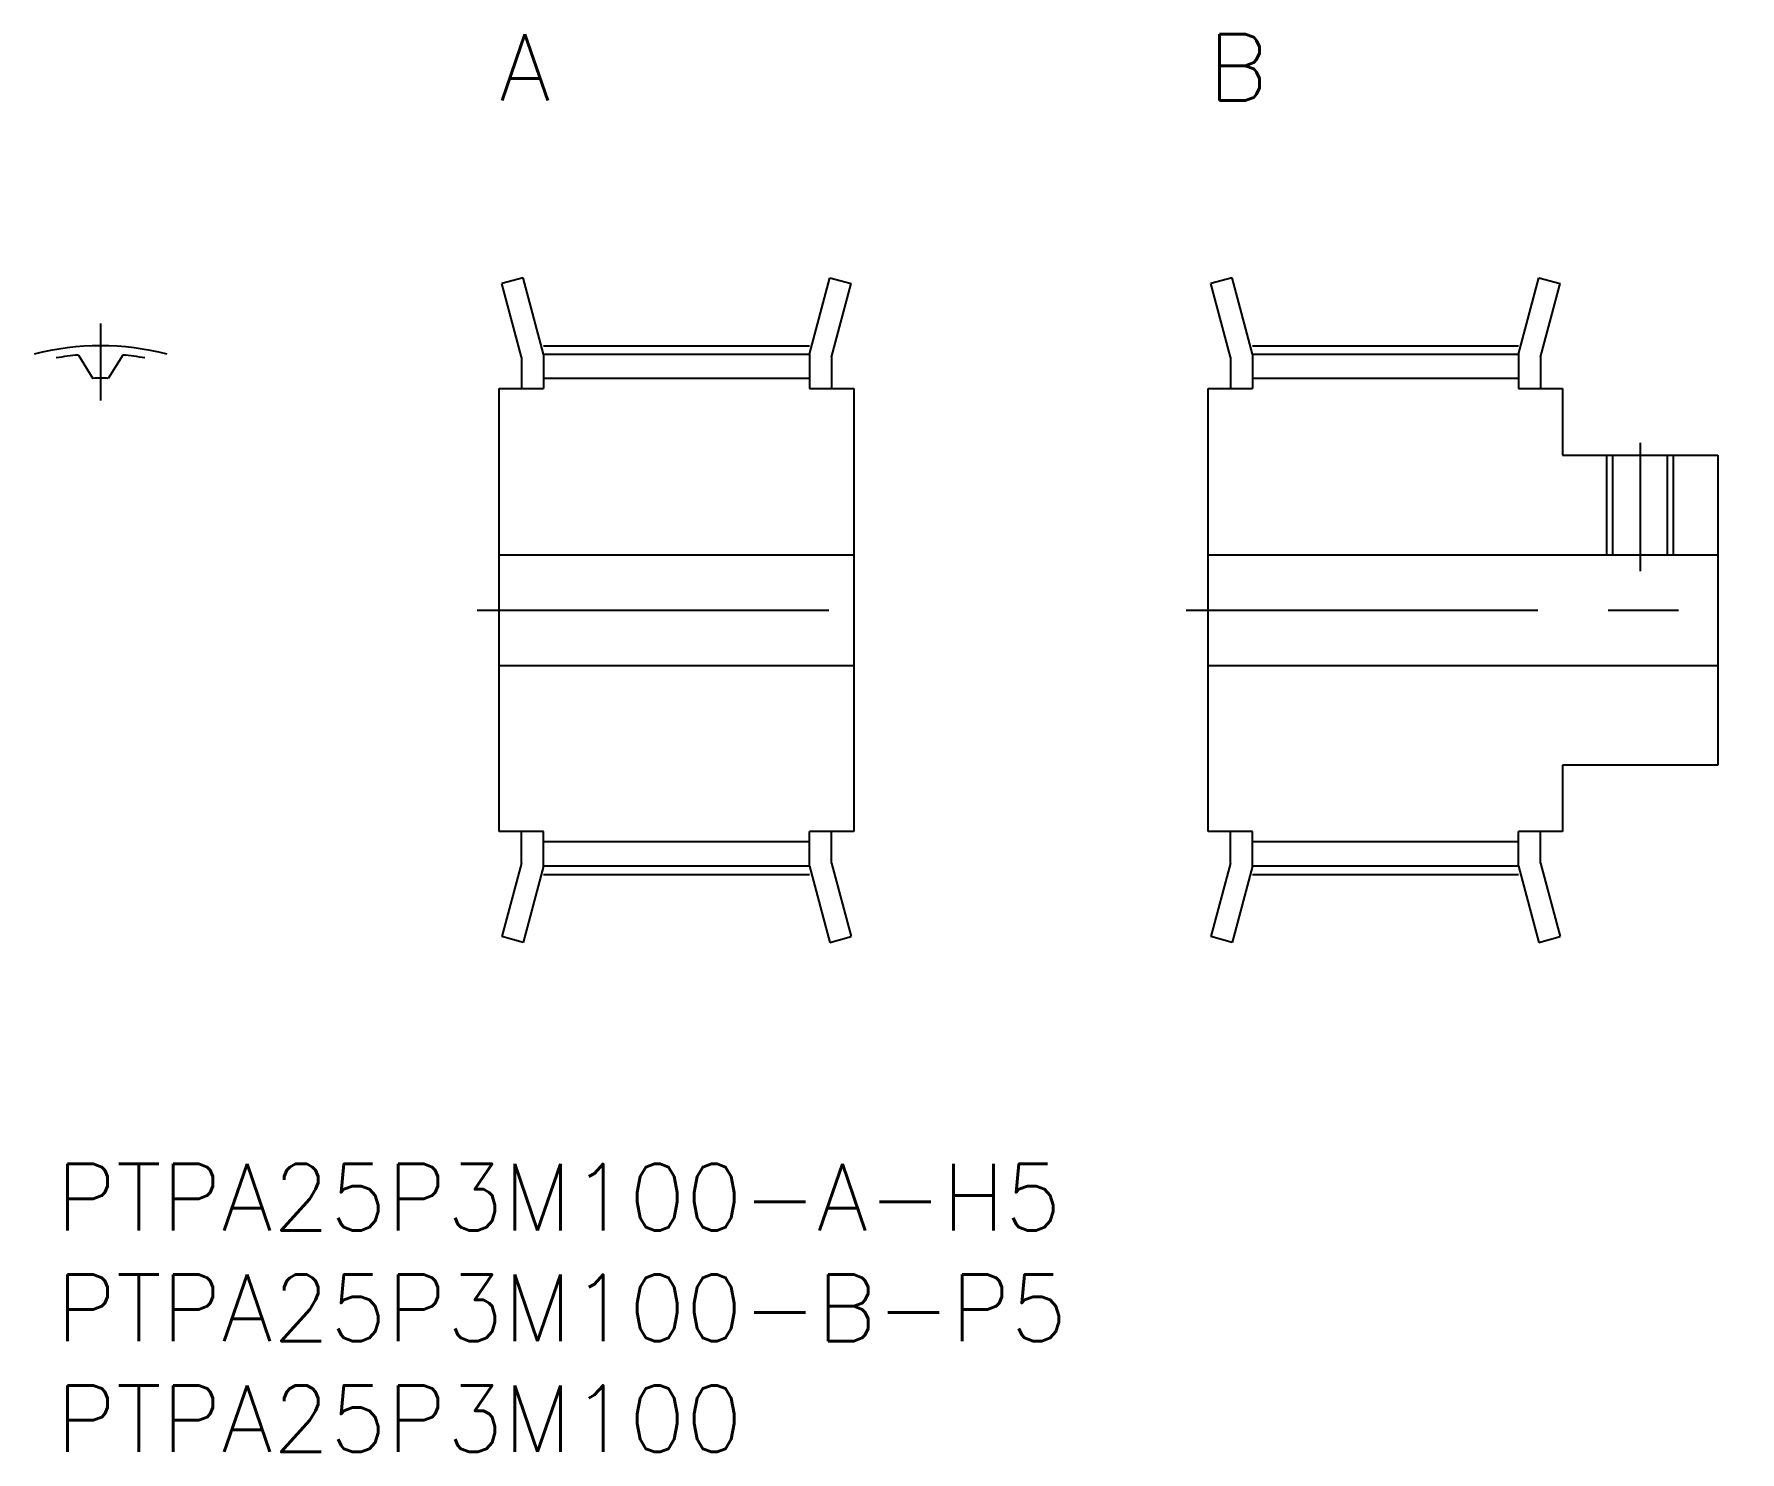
# Model space of a CAD drawing. Extents: x -1 to 76, y -13 to 51.
import ezdxf

# ---------------------------------------------------------------- set-up
doc = ezdxf.new("R2010")
doc.units = 0
doc.header["$LTSCALE"] = 0.5
doc.linetypes.add('CENTER', pattern=[50.8, 31.75, -6.35, 6.35, -6.35])
for name, color, linetype in [('MSM_CENTER', 1, 'CENTER'), ('MSM_CONTINUOUS', 7, 'CONTINUOUS'), ('MSM_NARROW', 5, 'CONTINUOUS'), ('MSM_PART_NUMBER', 7, 'CONTINUOUS')]:
    doc.layers.add(name, color=color, linetype=linetype)
doc.styles.get("Standard").update_dxf_attribs({"font": 'txt.shx', "height": 3, "bigfont": 'bigfont.shx'})

# ---------------------------------------------------------------- blocks, each defined once
blk = doc.blocks.new('*U99')
at = {"layer": 'MSM_PART_NUMBER'}
blk.add_text('PTPA25P3M100-B-P5', height=3, dxfattribs=at).set_placement((0, -8))
blk = doc.blocks.new('*U100')
at = {"layer": 'MSM_PART_NUMBER'}
blk.add_text('PTPA25P3M100', height=3, dxfattribs=at).set_placement((0, -13))
blk = doc.blocks.new('*U101')
at = {"layer": 'MSM_PART_NUMBER'}
blk.add_text('PTPA25P3M100-A-H5', height=3, dxfattribs=at).set_placement((0, -3))
blk = doc.blocks.new('*U102')
at = {"layer": 'MSM_PART_NUMBER'}
blk.add_text('B', height=3, dxfattribs=at).set_placement((52, 48))
blk = doc.blocks.new('*U103')
at = {"layer": 'MSM_PART_NUMBER'}
blk.add_text('A', height=3, dxfattribs=at).set_placement((20, 48))

msp = doc.modelspace()

# ---------------------------------------------------------------- linework, layer by layer
at = {"layer": 'MSM_CENTER'}
for p, q in [((2, 37.935), (2, 34.465)), ((21.998, 36.935), (34.002, 36.935)), ((53.998, 36.935), (66.002, 36.935)), ((71.5, 32.554), (71.5, 26.758)), ((19, 25), (37, 25)), ((51, 25), (76, 25)), ((21.998, 13.065), (34.002, 13.065)), ((53.998, 13.065), (66.002, 13.065))]:
    msp.add_line(p, q, dxfattribs=at)
msp.add_arc((2, 25), 11.935, 75.4419, 104.5581, dxfattribs=at)
at = {"layer": 'MSM_CONTINUOUS'}
for p, q in [((21.077, 40), (20.111, 39.741)), ((21, 36.423), (20.111, 39.741)), ((22, 36.555), (21.077, 40)), ((34, 36.555), (34.923, 40)), ((34.923, 40), (35.889, 39.741)), ((35, 36.423), (35.889, 39.741)), ((53.077, 40), (52.111, 39.741)), ((53, 36.423), (52.111, 39.741)), ((54, 36.555), (53.077, 40)), ((66, 36.555), (66.923, 40)), ((66.923, 40), (67.889, 39.741)), ((67, 36.423), (67.889, 39.741)), ((1, 36.512), (1.65, 35.459)), ((3, 36.512), (2.35, 35.459)), ((21, 36.423), (21, 35)), ((22, 36.555), (34, 36.555)), ((22, 36.555), (22, 35)), ((34, 36.555), (34, 35)), ((35, 36.423), (35, 35)), ((53, 36.423), (53, 35)), ((54, 36.555), (66, 36.555)), ((54, 36.555), (54, 35)), ((66, 36.555), (66, 35)), ((67, 36.423), (67, 35)), ((22, 35.465), (34, 35.465)), ((54, 35.465), (66, 35.465)), ((20, 15), (20, 35)), ((20, 35), (22, 35)), ((34, 35), (36, 35)), ((36, 35), (36, 15)), ((52, 15), (52, 35)), ((52, 35), (54, 35)), ((66, 35), (68, 35)), ((68, 35), (68, 32)), ((68, 32), (75, 32)), ((70.271, 27.5), (70.271, 32)), ((72.73, 27.5), (72.73, 32)), ((75, 32), (75, 18)), ((20, 27.5), (36, 27.5)), ((52, 27.5), (75, 27.5)), ((20, 22.5), (36, 22.5)), ((52, 22.5), (75, 22.5)), ((68, 18), (68, 15)), ((75, 18), (68, 18)), ((22, 15), (20, 15)), ((21, 13.577), (21, 15)), ((22, 13.445), (22, 15)), ((34, 13.445), (34, 15)), ((36, 15), (34, 15)), ((35, 13.577), (35, 15)), ((54, 15), (52, 15)), ((53, 13.577), (53, 15)), ((54, 13.445), (54, 15)), ((66, 13.445), (66, 15)), ((68, 15), (66, 15)), ((67, 13.577), (67, 15)), ((34, 14.535), (22, 14.535)), ((66, 14.535), (54, 14.535)), ((21, 13.577), (20.111, 10.259)), ((22, 13.445), (21.077, 10)), ((34, 13.445), (22, 13.445)), ((34, 13.445), (34.923, 10)), ((35, 13.577), (35.889, 10.259)), ((53, 13.577), (52.111, 10.259)), ((54, 13.445), (53.077, 10)), ((66, 13.445), (54, 13.445)), ((66, 13.445), (66.923, 10)), ((67, 13.577), (67.889, 10.259)), ((21.077, 10), (20.111, 10.259)), ((34.923, 10), (35.889, 10.259)), ((53.077, 10), (52.111, 10.259)), ((66.923, 10), (67.889, 10.259))]:
    msp.add_line(p, q, dxfattribs=at)
for radius, start, end in [(11.555, 94.96474, 99.96725), (11.555, 80.03275, 85.03526), (10.465, 88.08466, 91.91534)]:
    msp.add_arc((2, 25), radius, start, end, dxfattribs=at)
at = {"layer": 'MSM_NARROW'}
for p, q in [((70, 27.5), (70, 32)), ((73, 27.5), (73, 32))]:
    msp.add_line(p, q, dxfattribs=at)

# ---------------------------------------------------------------- block references
at = {"layer": 'MSM_CONTINUOUS'}
for name in ['*U103', '*U102', '*U101', '*U99', '*U100']:
    msp.add_blockref(name, (0, 0), dxfattribs=at)

doc.saveas('drawing.dxf')
